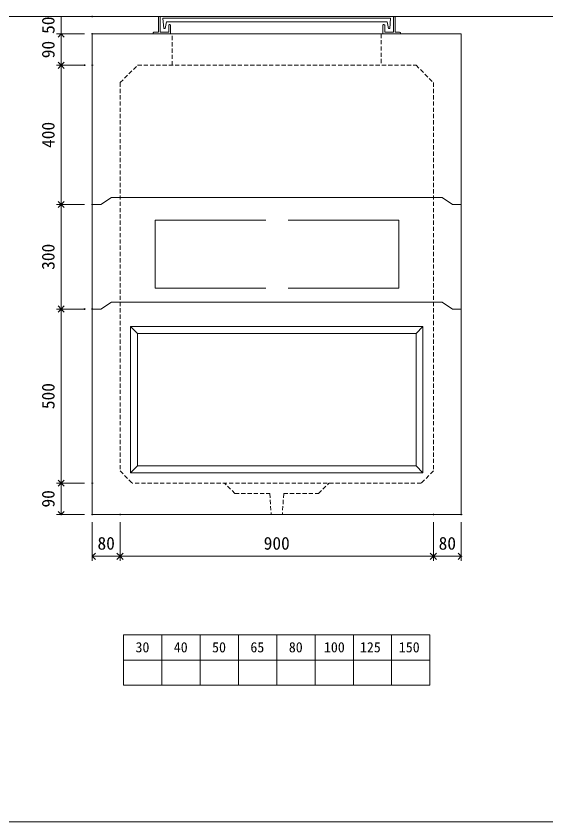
# Model space of a CAD drawing. Units: millimetres, scale not verified. Extents: x -4890 to 18490, y -2366 to 2366.
# Drawn here: x 1846 to 3368, y -1909 to 404 of the extents above; entities that cross this region are included whole.
import ezdxf
from ezdxf.enums import TextEntityAlignment as Align

# ---------------------------------------------------------------- set-up
doc = ezdxf.new("R2010")
doc.units = ezdxf.units.MM
doc.header["$LTSCALE"] = 10
doc.header["$PDMODE"] = 32
doc.header["$PDSIZE"] = 2
doc.linetypes.add('DASHED1', pattern=[1.8, 1.2, -0.6])
doc.linetypes.add('USER2', pattern=[50.8, 31.75, -6.35, 6.35, -6.35])
doc.layers.add('0-1_Defpoints', color=7, linetype='Continuous')
for name, color, linetype, lineweight in [('0-2_waku', 7, 'Continuous', 18), ('0-3_gaikei', 7, 'Continuous', 18), ('0-4_kakure', 7, 'DASHED1', 5), ('0-5_sunpou', 7, 'Continuous', 5), ('0-9_uchigawa', 6, 'Continuous', 18), ('0-B_futa', 3, 'Continuous', 18), ('0-C_GL', 4, 'Continuous', 18), ('0-E_文字１', 7, 'Continuous', 18), ('1-3_uchigawa2', 6, 'USER2', 18)]:
    doc.layers.add(name, color=color, linetype=linetype, lineweight=lineweight)
doc.styles.add('ＭＳ ゴシック', font='')
doc.styles.get('ＭＳ ゴシック').set_extended_font_data('MS Gothic')

# ---------------------------------------------------------------- blocks, each defined once
blk = doc.blocks.new('_Open90')
at = {"layer": '0-5_sunpou'}
blk.add_line((0, 0), (-1, 0), dxfattribs=at)
blk.add_lwpolyline([(-0.5, 0.5), (0, 0), (-0.5, -0.5)], dxfattribs=at)
blk = doc.blocks.new('D108')
at = {"layer": '0-1_Defpoints'}
for p in [(3512.32, 1702.03), (3423, 1202.03), (3512.32, 1202.03)]:
    blk.add_point(p, dxfattribs=at)
at = {"layer": '0-5_sunpou'}
for p, q in [((3490.32, 1702.03), (3410, 1702.03)), ((3423, 1684.03), (3423, 1220.03)), ((3490.32, 1202.03), (3410, 1202.03))]:
    blk.add_line(p, q, dxfattribs=at)
at = {"layer": '0-5_sunpou', "xscale": 18, "yscale": 18}
for p, rotation in [((3423, 1702.03), 90), ((3423, 1202.03), 270)]:
    blk.add_blockref('_Open90', p, dxfattribs=dict(at, rotation=rotation))
at = {"layer": '0-5_sunpou', "style": 'ＭＳ ゴシック'}
blk.add_text('500', height=36.66, rotation=90, dxfattribs=at).set_placement((3415, 1414.53), align=Align.BOTTOM_LEFT)
blk = doc.blocks.new('D109')
at = {"layer": '0-1_Defpoints'}
for p in [(3512.32, 1202.03), (3423, 1112.03), (3512.32, 1112.03)]:
    blk.add_point(p, dxfattribs=at)
at = {"layer": '0-5_sunpou'}
for p, q in [((3490.32, 1202.03), (3410, 1202.03)), ((3423, 1184.03), (3423, 1130.03)), ((3490.32, 1112.03), (3410, 1112.03))]:
    blk.add_line(p, q, dxfattribs=at)
at = {"layer": '0-5_sunpou', "xscale": 18, "yscale": 18}
for p, rotation in [((3423, 1202.03), 90), ((3423, 1112.03), 270)]:
    blk.add_blockref('_Open90', p, dxfattribs=dict(at, rotation=rotation))
at = {"layer": '0-5_sunpou', "style": 'ＭＳ ゴシック'}
blk.add_text('90', height=36.66, rotation=90, dxfattribs=at).set_placement((3415, 1132.03), align=Align.BOTTOM_LEFT)
blk = doc.blocks.new('D110')
at = {"layer": '0-1_Defpoints'}
for p in [(3512.32, 1112.03), (3592.32, 1112.03), (3592.32, 992)]:
    blk.add_point(p, dxfattribs=at)
at = {"layer": '0-5_sunpou'}
for p, q in [((3512.32, 1090.03), (3512.32, 979)), ((3592.32, 1090.03), (3592.32, 979)), ((3530.32, 992), (3574.32, 992))]:
    blk.add_line(p, q, dxfattribs=at)
at = {"layer": '0-5_sunpou', "xscale": 18, "yscale": 18, "rotation": 180}
blk.add_blockref('_Open90', (3512.32, 992), dxfattribs=at)
at = {"layer": '0-5_sunpou', "xscale": 18, "yscale": 18}
blk.add_blockref('_Open90', (3592.32, 992), dxfattribs=at)
at = {"layer": '0-5_sunpou', "style": 'ＭＳ ゴシック'}
blk.add_text('80', height=36.66, dxfattribs=at).set_placement((3527.32, 1000), align=Align.BOTTOM_LEFT)
blk = doc.blocks.new('D111')
at = {"layer": '0-1_Defpoints'}
for p in [(3592.32, 1112.03), (4492.32, 1112.03), (4492.32, 992)]:
    blk.add_point(p, dxfattribs=at)
at = {"layer": '0-5_sunpou'}
for p, q in [((3592.32, 1090.03), (3592.32, 979)), ((4492.32, 1090.03), (4492.32, 979)), ((3610.32, 992), (4474.32, 992))]:
    blk.add_line(p, q, dxfattribs=at)
at = {"layer": '0-5_sunpou', "xscale": 18, "yscale": 18, "rotation": 180}
blk.add_blockref('_Open90', (3592.32, 992), dxfattribs=at)
at = {"layer": '0-5_sunpou', "xscale": 18, "yscale": 18}
blk.add_blockref('_Open90', (4492.32, 992), dxfattribs=at)
at = {"layer": '0-5_sunpou', "style": 'ＭＳ ゴシック'}
blk.add_text('900', height=36.66, dxfattribs=at).set_placement((4004.82, 1000), align=Align.BOTTOM_LEFT)
blk = doc.blocks.new('D112')
at = {"layer": '0-1_Defpoints'}
for p in [(4492.32, 1112.03), (4572.32, 1112.03), (4572.32, 992)]:
    blk.add_point(p, dxfattribs=at)
at = {"layer": '0-5_sunpou'}
for p, q in [((4492.32, 1090.03), (4492.32, 979)), ((4572.32, 1090.03), (4572.32, 979)), ((4510.32, 992), (4554.32, 992))]:
    blk.add_line(p, q, dxfattribs=at)
at = {"layer": '0-5_sunpou', "xscale": 18, "yscale": 18, "rotation": 180}
blk.add_blockref('_Open90', (4492.32, 992), dxfattribs=at)
at = {"layer": '0-5_sunpou', "xscale": 18, "yscale": 18}
blk.add_blockref('_Open90', (4572.32, 992), dxfattribs=at)
at = {"layer": '0-5_sunpou', "style": 'ＭＳ ゴシック'}
blk.add_text('80', height=36.66, dxfattribs=at).set_placement((4507.32, 1000), align=Align.BOTTOM_LEFT)
blk = doc.blocks.new('D113')
at = {"layer": '0-1_Defpoints'}
for p in [(3512.32, 2492.03), (3423, 2402.03), (3512.32, 2402.03)]:
    blk.add_point(p, dxfattribs=at)
at = {"layer": '0-5_sunpou'}
for p, q in [((3490.32, 2492.03), (3410, 2492.03)), ((3423, 2474.03), (3423, 2420.03)), ((3490.32, 2402.03), (3410, 2402.03))]:
    blk.add_line(p, q, dxfattribs=at)
at = {"layer": '0-5_sunpou', "xscale": 18, "yscale": 18}
for p, rotation in [((3423, 2492.03), 90), ((3423, 2402.03), 270)]:
    blk.add_blockref('_Open90', p, dxfattribs=dict(at, rotation=rotation))
at = {"layer": '0-5_sunpou', "style": 'ＭＳ ゴシック'}
blk.add_text('90', height=36.66, rotation=90, dxfattribs=at).set_placement((3415, 2422.03), align=Align.BOTTOM_LEFT)
blk = doc.blocks.new('D114')
at = {"layer": '0-1_Defpoints'}
for p in [(3490.32, 2402.03), (3423, 2002.03), (3512.32, 2002.03)]:
    blk.add_point(p, dxfattribs=at)
at = {"layer": '0-5_sunpou'}
for p, q in [((3468.32, 2402.03), (3410, 2402.03)), ((3423, 2384.03), (3423, 2020.03)), ((3490.32, 2002.03), (3410, 2002.03))]:
    blk.add_line(p, q, dxfattribs=at)
at = {"layer": '0-5_sunpou', "xscale": 18, "yscale": 18}
for p, rotation in [((3423, 2402.03), 90), ((3423, 2002.03), 270)]:
    blk.add_blockref('_Open90', p, dxfattribs=dict(at, rotation=rotation))
at = {"layer": '0-5_sunpou', "style": 'ＭＳ ゴシック'}
blk.add_text('400', height=36.66, rotation=90, dxfattribs=at).set_placement((3415, 2164.53), align=Align.BOTTOM_LEFT)
blk = doc.blocks.new('D115')
at = {"layer": '0-1_Defpoints'}
for p in [(3512.32, 2002.03), (3423, 1702.03), (3490.32, 1702.03)]:
    blk.add_point(p, dxfattribs=at)
at = {"layer": '0-5_sunpou'}
for p, q in [((3490.32, 2002.03), (3410, 2002.03)), ((3423, 1984.03), (3423, 1720.03)), ((3468.32, 1702.03), (3410, 1702.03))]:
    blk.add_line(p, q, dxfattribs=at)
at = {"layer": '0-5_sunpou', "xscale": 18, "yscale": 18}
for p, rotation in [((3423, 2002.03), 90), ((3423, 1702.03), 270)]:
    blk.add_blockref('_Open90', p, dxfattribs=dict(at, rotation=rotation))
at = {"layer": '0-5_sunpou', "style": 'ＭＳ ゴシック'}
blk.add_text('300', height=36.66, rotation=90, dxfattribs=at).set_placement((3415, 1814.53), align=Align.BOTTOM_LEFT)
blk = doc.blocks.new('D90')
at = {"layer": '0-1_Defpoints'}
for p in [(3512.32, 2542.03), (3423, 2492.03), (3512.32, 2492.03)]:
    blk.add_point(p, dxfattribs=at)
at = {"layer": '0-5_sunpou'}
for p, q in [((3490.32, 2542.03), (3410, 2542.03)), ((3423, 2542.03), (3423, 2492.03)), ((3490.32, 2492.03), (3410, 2492.03))]:
    blk.add_line(p, q, dxfattribs=at)
at = {"layer": '0-5_sunpou', "style": 'ＭＳ ゴシック'}
blk.add_text('50', height=36.66, rotation=90, dxfattribs=at).set_placement((3415, 2492.03), align=Align.BOTTOM_LEFT)

msp = doc.modelspace()

# ---------------------------------------------------------------- linework, layer by layer
at = {"layer": '0-2_waku'}
for p, q in [((2154.94, -1372.7), (2154.94, -1516.7)), ((2154.94, -1372.7), (2154.94, -1516.7)), ((2154.94, -1372.7), (2154.94, -1516.7)), ((2154.94, -1372.7), (2154.94, -1516.7)), ((2154.94, -1372.7), (3034.94, -1372.7)), ((2264.94, -1372.7), (2264.94, -1516.7)), ((2374.94, -1372.7), (2374.94, -1516.7)), ((2374.94, -1372.7), (2374.94, -1516.7)), ((2484.94, -1372.7), (2484.94, -1516.7)), ((2594.94, -1372.7), (2594.94, -1516.7)), ((2704.94, -1372.7), (2704.94, -1516.7)), ((2814.94, -1372.7), (2814.94, -1516.7)), ((2924.94, -1372.7), (2924.94, -1516.7)), ((3034.94, -1372.7), (3034.94, -1516.7)), ((2154.94, -1444.7), (3034.94, -1444.7)), ((2154.94, -1516.7), (3034.94, -1516.7)), ((-1230.06, -1909.37), (4889.94, -1909.37)), ((-1230.06, -1909.37), (4889.94, -1909.37))]:
    msp.add_line(p, q, dxfattribs=at)
at = {"layer": '0-3_gaikei'}
for p, q in [((2064.94, 353.3), (3124.94, 353.3)), ((2064.94, 353.3), (2064.94, -1026.7)), ((2159.94, 353.3), (2269.94, 353.3)), ((2179.94, 353.3), (2979.94, 353.3)), ((2194.94, 353.3), (2994.94, 353.3)), ((3014.94, 353.3), (2904.94, 353.3)), ((3029.94, 353.3), (2919.94, 353.3)), ((3124.94, 353.3), (3124.94, -1026.7)), ((2089.94, -136.7), (2064.94, -136.7)), ((2089.94, -136.7), (2119.94, -116.7)), ((2119.94, -116.7), (3069.94, -116.7)), ((3069.94, -116.7), (3099.94, -136.7)), ((3099.94, -136.7), (3124.94, -136.7)), ((2089.94, -436.7), (2064.94, -436.7)), ((2089.94, -436.7), (2119.94, -416.7)), ((2119.94, -416.7), (3069.94, -416.7)), ((3069.94, -416.7), (3099.94, -436.7)), ((3099.94, -436.7), (3124.94, -436.7)), ((3124.94, -1026.7), (2064.94, -1026.7))]:
    msp.add_line(p, q, dxfattribs=at)
at = {"layer": '0-4_kakure'}
for p, q in [((2294.94, 263.3), (2294.94, 353.3)), ((2894.94, 353.3), (2894.94, 263.3)), ((2144.94, 213.3), (2194.94, 263.3)), ((2194.94, 263.3), (2994.94, 263.3)), ((2994.94, 263.3), (3044.94, 213.3)), ((2144.94, 213.3), (2144.94, -416.7)), ((3044.94, 213.3), (3044.94, -416.7)), ((2144.94, -416.7), (2144.94, -901.7)), ((3044.94, -416.7), (3044.94, -901.7)), ((2144.94, -901.7), (2179.94, -936.7)), ((3044.94, -901.7), (3009.94, -936.7)), ((3009.94, -936.7), (2179.94, -936.7)), ((2474.94, -966.7), (2444.94, -936.7)), ((2714.94, -966.7), (2744.94, -936.7)), ((2474.94, -966.7), (2574.94, -966.7)), ((2574.94, -966.7), (2578.94, -1026.7)), ((2614.94, -966.7), (2610.94, -1026.7)), ((2614.94, -966.7), (2714.94, -966.7))]:
    msp.add_line(p, q, dxfattribs=at)
at = {"layer": '0-9_uchigawa'}
for p, q in [((2174.94, -486.7), (2174.94, -906.7)), ((2174.94, -486.7), (2594.94, -486.7)), ((2174.94, -486.7), (2194.94, -506.7)), ((2194.94, -506.7), (2194.94, -886.7)), ((2194.94, -506.7), (2594.94, -506.7)), ((2194.94, -506.7), (2594.94, -506.7)), ((2594.94, -486.7), (3014.94, -486.7)), ((2594.94, -486.7), (3014.94, -486.7)), ((2594.94, -506.7), (2994.94, -506.7)), ((3014.94, -486.7), (2994.94, -506.7)), ((2994.94, -506.7), (2994.94, -886.7)), ((3014.94, -486.7), (3014.94, -906.7)), ((2194.94, -886.7), (2174.94, -906.7)), ((2194.94, -886.7), (2594.94, -886.7)), ((2594.94, -886.7), (2994.94, -886.7)), ((2994.94, -886.7), (3014.94, -906.7)), ((2174.94, -906.7), (2594.94, -906.7)), ((2594.94, -906.7), (3014.94, -906.7))]:
    msp.add_line(p, q, dxfattribs=at)
at = {"layer": '0-B_futa'}
for p, q in [((2254.94, 401.3), (2254.94, 358.3)), ((2256.94, 403.3), (2259.94, 403.3)), ((2259.94, 403.3), (2259.94, 358.3)), ((2267.75, 398.8), (2922.08, 398.8)), ((2267.75, 398.8), (2270.24, 368.8)), ((2922.08, 398.8), (2919.83, 368.8)), ((2929.94, 403.3), (2929.94, 358.3)), ((2929.94, 403.3), (2932.94, 403.3)), ((2934.94, 401.3), (2934.94, 358.3)), ((2278.27, 387.8), (2273.95, 368.8)), ((2278.27, 387.8), (2911.61, 387.8)), ((2284.94, 378.3), (2284.94, 358.3)), ((2286.94, 380.3), (2287.94, 380.3)), ((2289.94, 378.3), (2289.94, 353.3)), ((2899.94, 378.3), (2899.94, 353.3)), ((2902.94, 380.3), (2901.94, 380.3)), ((2904.94, 378.3), (2904.94, 358.3)), ((2911.61, 387.8), (2915.93, 368.8)), ((2239.94, 356.3), (2239.94, 355.3)), ((2241.94, 358.3), (2254.94, 358.3)), ((2289.94, 353.3), (2241.94, 353.3)), ((2259.94, 358.3), (2284.94, 358.3)), ((2270.24, 368.8), (2273.95, 368.8)), ((2899.94, 353.3), (2947.94, 353.3)), ((2929.94, 358.3), (2904.94, 358.3)), ((2919.83, 368.8), (2915.93, 368.8)), ((2947.94, 358.3), (2934.94, 358.3)), ((2949.94, 356.3), (2949.94, 355.3))]:
    msp.add_line(p, q, dxfattribs=at)
for centre, start, end in [((2256.94, 401.3), 90, 180), ((2932.94, 401.3), 0, 90), ((2286.94, 378.3), 90, 180), ((2287.94, 378.3), 0, 90), ((2901.94, 378.3), 90, 180), ((2902.94, 378.3), 0, 90), ((2241.94, 356.3), 90, 180), ((2241.94, 355.3), 180, 270), ((2947.94, 356.3), 0, 90), ((2947.94, 355.3), 270, 0)]:
    msp.add_arc(centre, 2, start, end, dxfattribs=at)
at = {"layer": '0-C_GL'}
msp.add_line((-1230.06, 403.3), (4889.94, 403.3), dxfattribs=at)
at = {"layer": '1-3_uchigawa2'}
for p, q in [((2245.67, -181.71), (2595.67, -181.71)), ((2245.67, -181.71), (2245.67, -376.7)), ((2945.67, -181.71), (2595.67, -181.71)), ((2945.67, -181.71), (2945.67, -376.7)), ((2245.67, -376.7), (2594.94, -376.7)), ((2945.67, -376.7), (2596.4, -376.7))]:
    msp.add_line(p, q, dxfattribs=at)

# ---------------------------------------------------------------- block references
at = {"layer": '0-5_sunpou'}
for name in ['D90', 'D113', 'D114', 'D115', 'D108', 'D109', 'D110', 'D111', 'D112']:
    msp.add_blockref(name, (-1447.37, -2138.73), dxfattribs=at)

# ---------------------------------------------------------------- texts
at = {"layer": '0-E_文字１', "style": 'ＭＳ ゴシック'}
for s, p in [('30', (2189.14, -1431.34)), ('40', (2299.14, -1431.34)), ('50', (2409.14, -1431.34)), ('65', (2519.14, -1431.34)), ('80', (2629.55, -1431.34)), ('100', (2730.42, -1431.34)), ('125', (2833.81, -1431.34)), ('150', (2945.57, -1431.34))]:
    msp.add_text(s, height=29.33, dxfattribs=at).set_placement(p, align=Align.BOTTOM_LEFT)

doc.saveas('drawing.dxf')
